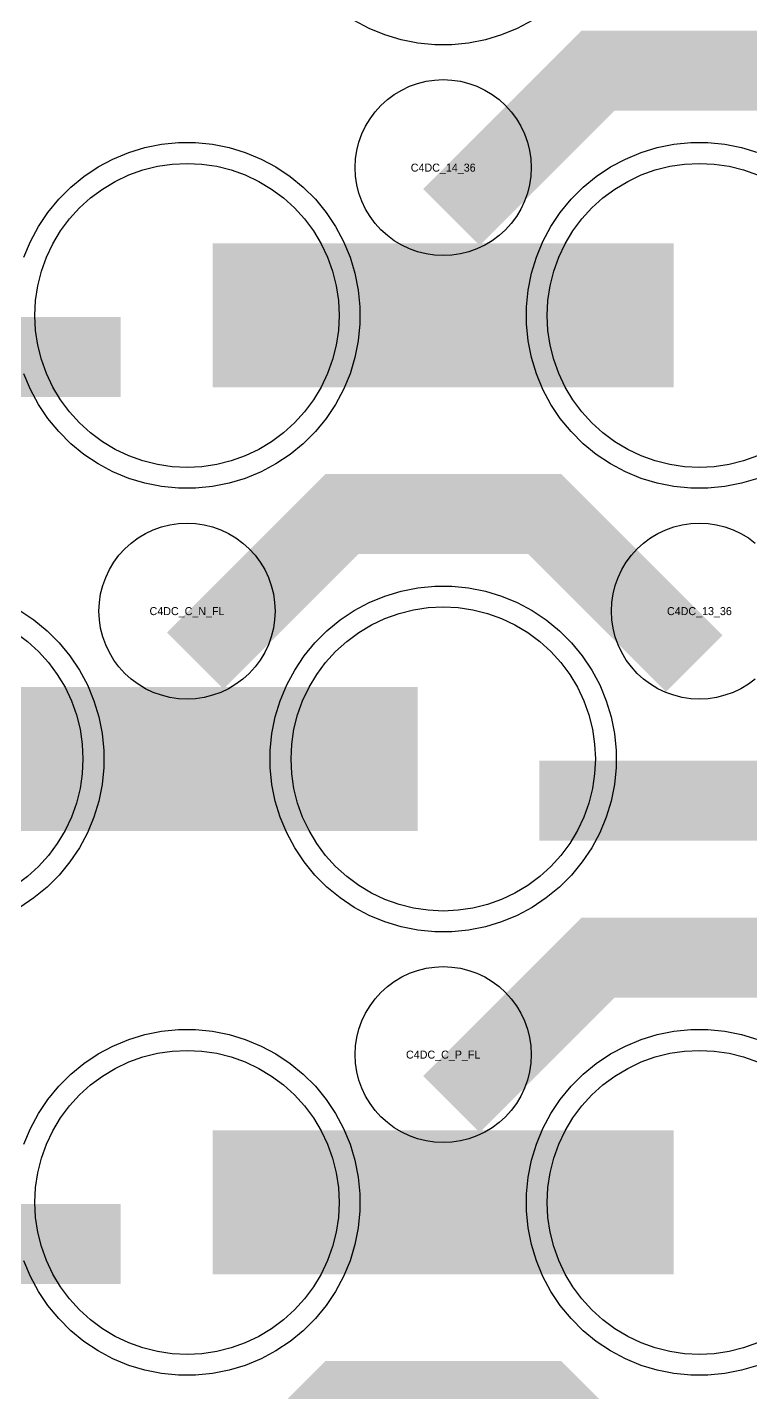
# Model space of a CAD drawing. Extents: x -11880 to 11880, y -14992 to 14992.
# Drawn here: x -529.9 to -304, y -13236.2 to -12809.6 of the extents above; entities that cross this region are included whole.
import ezdxf
from ezdxf.enums import TextEntityAlignment as Align

# ---------------------------------------------------------------- set-up
doc = ezdxf.new("R2010")
doc.units = 0
doc.header["$MEASUREMENT"] = 0
for name, color, linetype in [('GDS_775_DT_237', 138, 'CONTINUOUS'), ('RDL1_FS', 34, 'CONTINUOUS'), ('RDL_BS', 160, 'CONTINUOUS')]:
    doc.layers.add(name, color=color, linetype=linetype)

msp = doc.modelspace()

# ---------------------------------------------------------------- linework, layer by layer
at = {"layer": 'RDL1_FS', "color": 241, "true_color": 0xf7abae}
for points in [[(-480, -12947.174), (-484.657, -12946.945), (-489.268, -12946.261), (-493.791, -12945.129), (-498.181, -12943.557), (-502.395, -12941.565), (-506.395, -12939.167), (-510.14, -12936.389), (-513.594, -12933.259), (-516.724, -12929.805), (-519.502, -12926.06), (-521.9, -12922.06), (-523.892, -12917.846), (-525.464, -12913.456), (-526.596, -12908.933), (-527.28, -12904.322), (-527.509, -12899.665), (-527.28, -12895.008), (-526.596, -12890.397), (-525.464, -12885.874), (-523.892, -12881.484), (-521.9, -12877.27), (-519.502, -12873.27), (-516.724, -12869.525), (-513.594, -12866.071), (-510.14, -12862.941), (-506.395, -12860.163), (-502.395, -12857.765), (-498.181, -12855.773), (-493.791, -12854.201), (-489.268, -12853.069), (-484.657, -12852.385), (-480, -12852.156), (-475.343, -12852.385), (-470.732, -12853.069), (-466.209, -12854.201), (-461.819, -12855.773), (-457.605, -12857.765), (-453.605, -12860.163), (-449.86, -12862.941), (-446.406, -12866.071), (-443.276, -12869.525), (-440.498, -12873.27), (-438.1, -12877.27), (-436.108, -12881.484), (-434.536, -12885.874), (-433.404, -12890.397), (-432.72, -12895.008), (-432.491, -12899.665), (-432.72, -12904.322), (-433.404, -12908.933), (-434.536, -12913.456), (-436.108, -12917.846), (-438.1, -12922.06), (-440.498, -12926.06), (-443.276, -12929.805), (-446.406, -12933.259), (-449.86, -12936.389), (-453.605, -12939.167), (-457.605, -12941.565), (-461.819, -12943.557), (-466.209, -12945.129), (-470.732, -12946.261), (-475.343, -12946.945)], [(-400, -13085.739), (-404.657, -13085.51), (-409.268, -13084.826), (-413.791, -13083.694), (-418.181, -13082.122), (-422.395, -13080.13), (-426.395, -13077.732), (-430.14, -13074.954), (-433.594, -13071.824), (-436.724, -13068.37), (-439.502, -13064.625), (-441.9, -13060.625), (-443.892, -13056.411), (-445.464, -13052.021), (-446.596, -13047.498), (-447.28, -13042.887), (-447.509, -13038.23), (-447.28, -13033.573), (-446.596, -13028.962), (-445.464, -13024.439), (-443.892, -13020.049), (-441.9, -13015.835), (-439.502, -13011.835), (-436.724, -13008.09), (-433.594, -13004.636), (-430.14, -13001.506), (-426.395, -12998.728), (-422.395, -12996.33), (-418.181, -12994.338), (-413.791, -12992.766), (-409.268, -12991.634), (-404.657, -12990.95), (-400, -12990.721), (-395.343, -12990.95), (-390.732, -12991.634), (-386.209, -12992.766), (-381.819, -12994.338), (-377.605, -12996.33), (-373.605, -12998.728), (-369.86, -13001.506), (-366.406, -13004.636), (-363.276, -13008.09), (-360.498, -13011.835), (-358.1, -13015.835), (-356.108, -13020.049), (-354.536, -13024.439), (-353.404, -13028.962), (-352.72, -13033.573), (-352.491, -13038.23), (-352.72, -13042.887), (-353.404, -13047.498), (-354.536, -13052.021), (-356.108, -13056.411), (-358.1, -13060.625), (-360.498, -13064.625), (-363.276, -13068.37), (-366.406, -13071.824), (-369.86, -13074.954), (-373.605, -13077.732), (-377.605, -13080.13), (-381.819, -13082.122), (-386.209, -13083.694), (-390.732, -13084.826), (-395.343, -13085.51)]]:
    msp.add_lwpolyline(points, close=True, dxfattribs=at)
for points in [[(-301.819, -12943.557), (-306.209, -12945.129), (-310.732, -12946.261), (-315.343, -12946.945), (-320, -12947.174), (-324.657, -12946.945), (-329.268, -12946.261), (-333.791, -12945.129), (-338.181, -12943.557), (-342.395, -12941.565), (-346.395, -12939.167), (-350.14, -12936.389), (-353.594, -12933.259), (-356.724, -12929.805), (-359.502, -12926.06), (-361.9, -12922.06), (-363.892, -12917.846), (-365.464, -12913.456), (-366.596, -12908.933), (-367.28, -12904.322), (-367.509, -12899.665), (-367.28, -12895.008), (-366.596, -12890.397), (-365.464, -12885.874), (-363.892, -12881.484), (-361.9, -12877.27), (-359.502, -12873.27), (-356.724, -12869.525), (-353.594, -12866.071), (-350.14, -12862.941), (-346.395, -12860.163), (-342.395, -12857.765), (-338.181, -12855.773), (-333.791, -12854.201), (-329.268, -12853.069), (-324.657, -12852.385), (-320, -12852.156), (-315.343, -12852.385), (-310.732, -12853.069), (-306.209, -12854.201), (-301.819, -12855.773)], [(-533.605, -12998.728), (-529.86, -13001.506), (-526.406, -13004.636), (-523.276, -13008.09), (-520.498, -13011.835), (-518.1, -13015.835), (-516.108, -13020.049), (-514.536, -13024.439), (-513.404, -13028.962), (-512.72, -13033.573), (-512.491, -13038.23), (-512.72, -13042.887), (-513.404, -13047.498), (-514.536, -13052.021), (-516.108, -13056.411), (-518.1, -13060.625), (-520.498, -13064.625), (-523.276, -13068.37), (-526.406, -13071.824), (-529.86, -13074.954), (-533.605, -13077.732)]]:
    msp.add_lwpolyline(points, dxfattribs=at)
for points in [[(-471.998, -12899.665, 45, 45, 0), (-399.998, -12899.665, 45, 45, 0)], [(-399.998, -12899.665, 45, 45, 0), (-327.998, -12899.665, 45, 45, 0)], [(-551.998, -13038.23, 45, 45, 0), (-479.998, -13038.23, 45, 45, 0)], [(-479.998, -13038.23, 45, 45, 0), (-407.998, -13038.23, 45, 45, 0)]]:
    msp.add_lwpolyline(points, format="xyseb", dxfattribs=at)
at = {"layer": 'RDL1_FS'}
msp.add_lwpolyline([(-480, -13224.304), (-484.657, -13224.075), (-489.268, -13223.391), (-493.791, -13222.259), (-498.181, -13220.687), (-502.395, -13218.695), (-506.395, -13216.297), (-510.14, -13213.519), (-513.594, -13210.389), (-516.724, -13206.935), (-519.502, -13203.19), (-521.9, -13199.19), (-523.892, -13194.976), (-525.464, -13190.586), (-526.596, -13186.063), (-527.28, -13181.452), (-527.509, -13176.795), (-527.28, -13172.138), (-526.596, -13167.527), (-525.464, -13163.004), (-523.892, -13158.614), (-521.9, -13154.4), (-519.502, -13150.4), (-516.724, -13146.655), (-513.594, -13143.201), (-510.14, -13140.071), (-506.395, -13137.293), (-502.395, -13134.895), (-498.181, -13132.903), (-493.791, -13131.331), (-489.268, -13130.199), (-484.657, -13129.515), (-480, -13129.286), (-475.343, -13129.515), (-470.732, -13130.199), (-466.209, -13131.331), (-461.819, -13132.903), (-457.605, -13134.895), (-453.605, -13137.293), (-449.86, -13140.071), (-446.406, -13143.201), (-443.276, -13146.655), (-440.498, -13150.4), (-438.1, -13154.4), (-436.108, -13158.614), (-434.536, -13163.004), (-433.404, -13167.527), (-432.72, -13172.138), (-432.491, -13176.795), (-432.72, -13181.452), (-433.404, -13186.063), (-434.536, -13190.586), (-436.108, -13194.976), (-438.1, -13199.19), (-440.498, -13203.19), (-443.276, -13206.935), (-446.406, -13210.389), (-449.86, -13213.519), (-453.605, -13216.297), (-457.605, -13218.695), (-461.819, -13220.687), (-466.209, -13222.259), (-470.732, -13223.391), (-475.343, -13224.075)], close=True, dxfattribs=at)
msp.add_lwpolyline([(-301.819, -13220.687), (-306.209, -13222.259), (-310.732, -13223.391), (-315.343, -13224.075), (-320, -13224.304), (-324.657, -13224.075), (-329.268, -13223.391), (-333.791, -13222.259), (-338.181, -13220.687), (-342.395, -13218.695), (-346.395, -13216.297), (-350.14, -13213.519), (-353.594, -13210.389), (-356.724, -13206.935), (-359.502, -13203.19), (-361.9, -13199.19), (-363.892, -13194.976), (-365.464, -13190.586), (-366.596, -13186.063), (-367.28, -13181.452), (-367.509, -13176.795), (-367.28, -13172.138), (-366.596, -13167.527), (-365.464, -13163.004), (-363.892, -13158.614), (-361.9, -13154.4), (-359.502, -13150.4), (-356.724, -13146.655), (-353.594, -13143.201), (-350.14, -13140.071), (-346.395, -13137.293), (-342.395, -13134.895), (-338.181, -13132.903), (-333.791, -13131.331), (-329.268, -13130.199), (-324.657, -13129.515), (-320, -13129.286), (-315.343, -13129.515), (-310.732, -13130.199), (-306.209, -13131.331), (-301.819, -13132.903)], dxfattribs=at)
for points in [[(-471.998, -13176.795, 45, 45, 0), (-399.998, -13176.795, 45, 45, 0)], [(-399.998, -13176.795, 45, 45, 0), (-327.998, -13176.795, 45, 45, 0)]]:
    msp.add_lwpolyline(points, format="xyseb", dxfattribs=at)
at = {"layer": 'RDL_BS'}
for points in [[(-372.223, -12807.488), (-376.885, -12809.98), (-381.795, -12812.011), (-386.835, -12813.542), (-392.062, -12814.588), (-397.356, -12815.105), (-402.644, -12815.105), (-407.938, -12814.588), (-413.165, -12813.542), (-418.205, -12812.011), (-423.115, -12809.98), (-427.777, -12807.488)], [(-302.557, -13013.296), (-304.72, -13014.899), (-307.044, -13016.292), (-309.481, -13017.444), (-312.016, -13018.351), (-314.635, -13019.008), (-317.307, -13019.404), (-320, -13019.536), (-322.693, -13019.404), (-325.365, -13019.008), (-327.984, -13018.351), (-330.519, -13017.444), (-332.956, -13016.292), (-335.28, -13014.899), (-337.443, -13013.296), (-339.442, -13011.484), (-341.254, -13009.485), (-342.857, -13007.322), (-344.25, -13004.998), (-345.402, -13002.561), (-346.309, -13000.026), (-346.966, -12997.407), (-347.362, -12994.735), (-347.494, -12992.042), (-347.362, -12989.349), (-346.966, -12986.677), (-346.309, -12984.058), (-345.402, -12981.523), (-344.25, -12979.086), (-342.857, -12976.762), (-341.254, -12974.599), (-339.442, -12972.6), (-337.443, -12970.788), (-335.28, -12969.185), (-332.956, -12967.792), (-330.519, -12966.64), (-327.984, -12965.733), (-325.365, -12965.076), (-322.693, -12964.68), (-320, -12964.548), (-317.307, -12964.68), (-314.635, -12965.076), (-312.016, -12965.733), (-309.481, -12966.64), (-307.044, -12967.792), (-304.72, -12969.185), (-302.557, -12970.788)], [(-530.906, -13158.59), (-528.875, -13153.68), (-526.383, -13149.018), (-523.436, -13144.604), (-520.074, -13140.503), (-516.292, -13136.721), (-512.191, -13133.359), (-507.777, -13130.412), (-503.115, -13127.92), (-498.205, -13125.889), (-493.165, -13124.358), (-487.938, -13123.312), (-482.644, -13122.795), (-477.356, -13122.795), (-472.062, -13123.312), (-466.835, -13124.358), (-461.795, -13125.889), (-456.885, -13127.92), (-452.223, -13130.412), (-447.809, -13133.359), (-443.708, -13136.721), (-439.926, -13140.503), (-436.564, -13144.604), (-433.617, -13149.018), (-431.125, -13153.68), (-429.094, -13158.59), (-427.563, -13163.63), (-426.517, -13168.857), (-426, -13174.151), (-426, -13179.439), (-426.517, -13184.733), (-427.563, -13189.96), (-429.094, -13195), (-431.125, -13199.91), (-433.617, -13204.572), (-436.564, -13208.986), (-439.926, -13213.087), (-443.708, -13216.869), (-447.809, -13220.231), (-452.223, -13223.178), (-456.885, -13225.67), (-461.795, -13227.701), (-466.835, -13229.232), (-472.062, -13230.278), (-477.356, -13230.795), (-482.644, -13230.795), (-487.938, -13230.278), (-493.165, -13229.232), (-498.205, -13227.701), (-503.115, -13225.67), (-507.777, -13223.178), (-512.191, -13220.231), (-516.292, -13216.869), (-520.074, -13213.087), (-523.436, -13208.986), (-526.383, -13204.572), (-528.875, -13199.91), (-530.906, -13195)], [(-301.795, -13227.701), (-306.835, -13229.232), (-312.062, -13230.278), (-317.356, -13230.795), (-322.644, -13230.795), (-327.938, -13230.278), (-333.165, -13229.232), (-338.205, -13227.701), (-343.115, -13225.67), (-347.777, -13223.178), (-352.191, -13220.231), (-356.292, -13216.869), (-360.074, -13213.087), (-363.436, -13208.986), (-366.383, -13204.572), (-368.875, -13199.91), (-370.906, -13195), (-372.437, -13189.96), (-373.483, -13184.733), (-374, -13179.439), (-374, -13174.151), (-373.483, -13168.857), (-372.437, -13163.63), (-370.906, -13158.59), (-368.875, -13153.68), (-366.383, -13149.018), (-363.436, -13144.604), (-360.074, -13140.503), (-356.292, -13136.721), (-352.191, -13133.359), (-347.777, -13130.412), (-343.115, -13127.92), (-338.205, -13125.889), (-333.165, -13124.358), (-327.938, -13123.312), (-322.644, -13122.795), (-317.356, -13122.795), (-312.062, -13123.312), (-306.835, -13124.358), (-301.795, -13125.889)]]:
    msp.add_lwpolyline(points, dxfattribs=at)
for points in [[(-397.438, -12868.979, 25, 25, 0), (-351.623, -12823.164, 25, 25, 0), (-318.07, -12823.164, 25, 25, 0)], [(-241.599, -12869.878, 25, 25, 0), (-288.313, -12823.164, 25, 25, 0), (-318.071, -12823.164, 25, 25, 0)], [(-477.438, -13007.544, 25, 25, 0), (-431.623, -12961.729, 25, 25, 0), (-398.07, -12961.729, 25, 25, 0)], [(-321.599, -13008.443, 25, 25, 0), (-368.313, -12961.729, 25, 25, 0), (-398.071, -12961.729, 25, 25, 0)], [(-397.438, -13146.109, 25, 25, 0), (-351.623, -13100.294, 25, 25, 0), (-318.07, -13100.294, 25, 25, 0)], [(-241.599, -13147.008, 25, 25, 0), (-288.313, -13100.294, 25, 25, 0), (-318.071, -13100.294, 25, 25, 0)], [(-609.984, -13189.808, 25, 25, 0), (-500.719, -13189.808, 25, 25, 0)], [(-477.438, -13284.674, 25, 25, 0), (-431.623, -13238.859, 25, 25, 0), (-398.07, -13238.859, 25, 25, 0)], [(-321.599, -13285.573, 25, 25, 0), (-368.313, -13238.859, 25, 25, 0), (-398.071, -13238.859, 25, 25, 0)]]:
    msp.add_lwpolyline(points, format="xyseb", dxfattribs=at)
for points in [[(-400, -12880.971), (-402.693, -12880.839), (-405.365, -12880.443), (-407.984, -12879.786), (-410.519, -12878.879), (-412.956, -12877.727), (-415.28, -12876.334), (-417.443, -12874.731), (-419.442, -12872.919), (-421.254, -12870.92), (-422.857, -12868.757), (-424.25, -12866.433), (-425.402, -12863.996), (-426.309, -12861.461), (-426.966, -12858.842), (-427.362, -12856.17), (-427.494, -12853.477), (-427.362, -12850.784), (-426.966, -12848.112), (-426.309, -12845.493), (-425.402, -12842.958), (-424.25, -12840.521), (-422.857, -12838.197), (-421.254, -12836.034), (-419.442, -12834.035), (-417.443, -12832.223), (-415.28, -12830.62), (-412.956, -12829.227), (-410.519, -12828.075), (-407.984, -12827.168), (-405.365, -12826.511), (-402.693, -12826.115), (-400, -12825.983), (-397.307, -12826.115), (-394.635, -12826.511), (-392.016, -12827.168), (-389.481, -12828.075), (-387.044, -12829.227), (-384.72, -12830.62), (-382.557, -12832.223), (-380.558, -12834.035), (-378.746, -12836.034), (-377.143, -12838.197), (-375.75, -12840.521), (-374.598, -12842.958), (-373.691, -12845.493), (-373.034, -12848.112), (-372.638, -12850.784), (-372.506, -12853.477), (-372.638, -12856.17), (-373.034, -12858.842), (-373.691, -12861.461), (-374.598, -12863.996), (-375.75, -12866.433), (-377.143, -12868.757), (-378.746, -12870.92), (-380.558, -12872.919), (-382.557, -12874.731), (-384.72, -12876.334), (-387.044, -12877.727), (-389.481, -12878.879), (-392.016, -12879.786), (-394.635, -12880.443), (-397.307, -12880.839)], [(-480, -13019.536), (-482.693, -13019.404), (-485.365, -13019.008), (-487.984, -13018.351), (-490.519, -13017.444), (-492.956, -13016.292), (-495.28, -13014.899), (-497.443, -13013.296), (-499.442, -13011.484), (-501.254, -13009.485), (-502.857, -13007.322), (-504.25, -13004.998), (-505.402, -13002.561), (-506.309, -13000.026), (-506.966, -12997.407), (-507.362, -12994.735), (-507.494, -12992.042), (-507.362, -12989.349), (-506.966, -12986.677), (-506.309, -12984.058), (-505.402, -12981.523), (-504.25, -12979.086), (-502.857, -12976.762), (-501.254, -12974.599), (-499.442, -12972.6), (-497.443, -12970.788), (-495.28, -12969.185), (-492.956, -12967.792), (-490.519, -12966.64), (-487.984, -12965.733), (-485.365, -12965.076), (-482.693, -12964.68), (-480, -12964.548), (-477.307, -12964.68), (-474.635, -12965.076), (-472.016, -12965.733), (-469.481, -12966.64), (-467.044, -12967.792), (-464.72, -12969.185), (-462.557, -12970.788), (-460.558, -12972.6), (-458.746, -12974.599), (-457.143, -12976.762), (-455.75, -12979.086), (-454.598, -12981.523), (-453.691, -12984.058), (-453.034, -12986.677), (-452.638, -12989.349), (-452.506, -12992.042), (-452.638, -12994.735), (-453.034, -12997.407), (-453.691, -13000.026), (-454.598, -13002.561), (-455.75, -13004.998), (-457.143, -13007.322), (-458.746, -13009.485), (-460.558, -13011.484), (-462.557, -13013.296), (-464.72, -13014.899), (-467.044, -13016.292), (-469.481, -13017.444), (-472.016, -13018.351), (-474.635, -13019.008), (-477.307, -13019.404)], [(-400, -13158.101), (-402.693, -13157.969), (-405.365, -13157.573), (-407.984, -13156.916), (-410.519, -13156.009), (-412.956, -13154.857), (-415.28, -13153.464), (-417.443, -13151.861), (-419.442, -13150.049), (-421.254, -13148.05), (-422.857, -13145.887), (-424.25, -13143.563), (-425.402, -13141.126), (-426.309, -13138.591), (-426.966, -13135.972), (-427.362, -13133.3), (-427.494, -13130.607), (-427.362, -13127.914), (-426.966, -13125.242), (-426.309, -13122.623), (-425.402, -13120.088), (-424.25, -13117.651), (-422.857, -13115.327), (-421.254, -13113.164), (-419.442, -13111.165), (-417.443, -13109.353), (-415.28, -13107.75), (-412.956, -13106.357), (-410.519, -13105.205), (-407.984, -13104.298), (-405.365, -13103.641), (-402.693, -13103.245), (-400, -13103.113), (-397.307, -13103.245), (-394.635, -13103.641), (-392.016, -13104.298), (-389.481, -13105.205), (-387.044, -13106.357), (-384.72, -13107.75), (-382.557, -13109.353), (-380.558, -13111.165), (-378.746, -13113.164), (-377.143, -13115.327), (-375.75, -13117.651), (-374.598, -13120.088), (-373.691, -13122.623), (-373.034, -13125.242), (-372.638, -13127.914), (-372.506, -13130.607), (-372.638, -13133.3), (-373.034, -13135.972), (-373.691, -13138.591), (-374.598, -13141.126), (-375.75, -13143.563), (-377.143, -13145.887), (-378.746, -13148.05), (-380.558, -13150.049), (-382.557, -13151.861), (-384.72, -13153.464), (-387.044, -13154.857), (-389.481, -13156.009), (-392.016, -13156.916), (-394.635, -13157.573), (-397.307, -13157.969)]]:
    msp.add_lwpolyline(points, close=True, dxfattribs=at)
at = {"layer": 'RDL_BS', "color": 241, "true_color": 0xf7abae}
for points in [[(-530.906, -12881.46), (-528.875, -12876.55), (-526.383, -12871.888), (-523.436, -12867.474), (-520.074, -12863.373), (-516.292, -12859.591), (-512.191, -12856.229), (-507.777, -12853.282), (-503.115, -12850.79), (-498.205, -12848.759), (-493.165, -12847.228), (-487.938, -12846.182), (-482.644, -12845.665), (-477.356, -12845.665), (-472.062, -12846.182), (-466.835, -12847.228), (-461.795, -12848.759), (-456.885, -12850.79), (-452.223, -12853.282), (-447.809, -12856.229), (-443.708, -12859.591), (-439.926, -12863.373), (-436.564, -12867.474), (-433.617, -12871.888), (-431.125, -12876.55), (-429.094, -12881.46), (-427.563, -12886.5), (-426.517, -12891.727), (-426, -12897.021), (-426, -12902.309), (-426.517, -12907.603), (-427.563, -12912.83), (-429.094, -12917.87), (-431.125, -12922.78), (-433.617, -12927.442), (-436.564, -12931.856), (-439.926, -12935.957), (-443.708, -12939.739), (-447.809, -12943.101), (-452.223, -12946.048), (-456.885, -12948.54), (-461.795, -12950.571), (-466.835, -12952.102), (-472.062, -12953.148), (-477.356, -12953.665), (-482.644, -12953.665), (-487.938, -12953.148), (-493.165, -12952.102), (-498.205, -12950.571), (-503.115, -12948.54), (-507.777, -12946.048), (-512.191, -12943.101), (-516.292, -12939.739), (-520.074, -12935.957), (-523.436, -12931.856), (-526.383, -12927.442), (-528.875, -12922.78), (-530.906, -12917.87)], [(-301.795, -12950.571), (-306.835, -12952.102), (-312.062, -12953.148), (-317.356, -12953.665), (-322.644, -12953.665), (-327.938, -12953.148), (-333.165, -12952.102), (-338.205, -12950.571), (-343.115, -12948.54), (-347.777, -12946.048), (-352.191, -12943.101), (-356.292, -12939.739), (-360.074, -12935.957), (-363.436, -12931.856), (-366.383, -12927.442), (-368.875, -12922.78), (-370.906, -12917.87), (-372.437, -12912.83), (-373.483, -12907.603), (-374, -12902.309), (-374, -12897.021), (-373.483, -12891.727), (-372.437, -12886.5), (-370.906, -12881.46), (-368.875, -12876.55), (-366.383, -12871.888), (-363.436, -12867.474), (-360.074, -12863.373), (-356.292, -12859.591), (-352.191, -12856.229), (-347.777, -12853.282), (-343.115, -12850.79), (-338.205, -12848.759), (-333.165, -12847.228), (-327.938, -12846.182), (-322.644, -12845.665), (-317.356, -12845.665), (-312.062, -12846.182), (-306.835, -12847.228), (-301.795, -12848.759)], [(-532.223, -12991.847), (-527.809, -12994.794), (-523.708, -12998.156), (-519.926, -13001.938), (-516.564, -13006.039), (-513.617, -13010.453), (-511.125, -13015.115), (-509.094, -13020.025), (-507.563, -13025.065), (-506.517, -13030.292), (-506, -13035.586), (-506, -13040.874), (-506.517, -13046.168), (-507.563, -13051.395), (-509.094, -13056.435), (-511.125, -13061.345), (-513.617, -13066.007), (-516.564, -13070.421), (-519.926, -13074.522), (-523.708, -13078.304), (-527.809, -13081.666), (-532.223, -13084.613)]]:
    msp.add_lwpolyline(points, dxfattribs=at)
for points in [[(-609.984, -12912.678, 25, 25, 0), (-500.719, -12912.678, 25, 25, 0)], [(-369.984, -13051.243, 25, 25, 0), (-260.719, -13051.243, 25, 25, 0)]]:
    msp.add_lwpolyline(points, format="xyseb", dxfattribs=at)
msp.add_lwpolyline([(-402.644, -13092.23), (-407.938, -13091.713), (-413.165, -13090.667), (-418.205, -13089.136), (-423.115, -13087.105), (-427.777, -13084.613), (-432.191, -13081.666), (-436.292, -13078.304), (-440.074, -13074.522), (-443.436, -13070.421), (-446.383, -13066.007), (-448.875, -13061.345), (-450.906, -13056.435), (-452.437, -13051.395), (-453.483, -13046.168), (-454, -13040.874), (-454, -13035.586), (-453.483, -13030.292), (-452.437, -13025.065), (-450.906, -13020.025), (-448.875, -13015.115), (-446.383, -13010.453), (-443.436, -13006.039), (-440.074, -13001.938), (-436.292, -12998.156), (-432.191, -12994.794), (-427.777, -12991.847), (-423.115, -12989.355), (-418.205, -12987.324), (-413.165, -12985.793), (-407.938, -12984.747), (-402.644, -12984.23), (-397.356, -12984.23), (-392.062, -12984.747), (-386.835, -12985.793), (-381.795, -12987.324), (-376.885, -12989.355), (-372.223, -12991.847), (-367.809, -12994.794), (-363.708, -12998.156), (-359.926, -13001.938), (-356.564, -13006.039), (-353.617, -13010.453), (-351.125, -13015.115), (-349.094, -13020.025), (-347.563, -13025.065), (-346.517, -13030.292), (-346, -13035.586), (-346, -13040.874), (-346.517, -13046.168), (-347.563, -13051.395), (-349.094, -13056.435), (-351.125, -13061.345), (-353.617, -13066.007), (-356.564, -13070.421), (-359.926, -13074.522), (-363.708, -13078.304), (-367.809, -13081.666), (-372.223, -13084.613), (-376.885, -13087.105), (-381.795, -13089.136), (-386.835, -13090.667), (-392.062, -13091.713), (-397.356, -13092.23)], close=True, dxfattribs=at)

# ---------------------------------------------------------------- texts
at = {"layer": 'GDS_775_DT_237'}
for s, p in [('C4DC_14_36', (-400, -12853.477)), ('C4DC_14_36', (-400, -12853.477)), ('C4DC_C_N_FL', (-480, -12992.042)), ('C4DC_C_N_FL', (-480, -12992.042)), ('C4DC_13_36', (-320, -12992.042)), ('C4DC_13_36', (-320, -12992.042)), ('C4DC_C_P_FL', (-400, -13130.607)), ('C4DC_C_P_FL', (-400, -13130.607))]:
    msp.add_text(s, height=2.5, dxfattribs=at).set_placement(p, align=Align.MIDDLE_CENTER)

doc.saveas('drawing.dxf')
